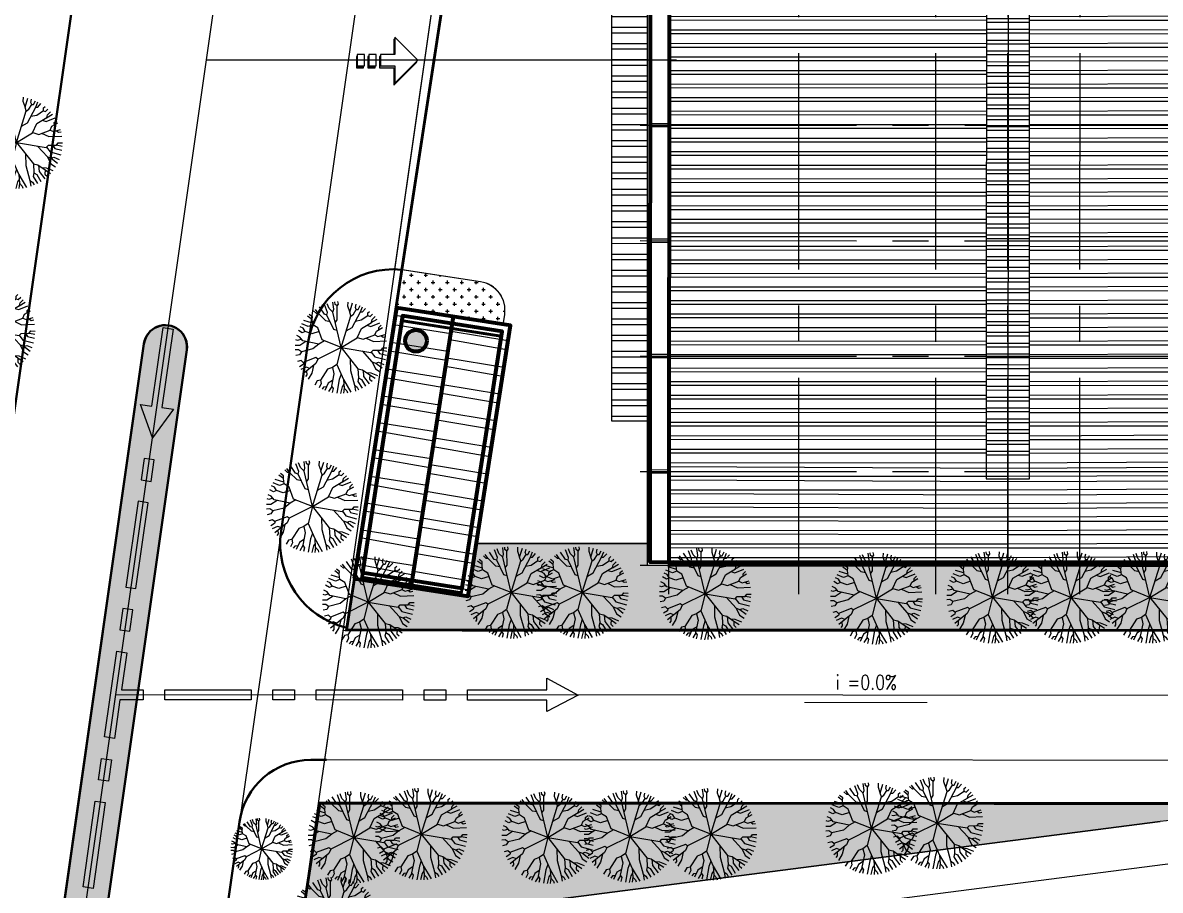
# Model space of a CAD drawing. Header units: millimetres. Extents: x -840588 to 786814, y -467537 to 194195.
# Drawn here: x -149405 to -70507, y -187736 to -127607 of the extents above; entities that cross this region are included whole.
import ezdxf

# ---------------------------------------------------------------- set-up
doc = ezdxf.new("R2010")
doc.units = ezdxf.units.MM
doc.header["$LTSCALE"] = 100
doc.header["$MEASUREMENT"] = 0
doc.linetypes.add('CENTER2', pattern=[1.125, 0.75, -0.125, 0.125, -0.125])
for name, color, linetype in [('1gt tim duong', 10, 'Continuous'), ('A-Grid', 179, 'CENTER2'), ('A-tree', 3, 'Continuous'), ('A-Wall', 7, 'Continuous'), ('A-Wall-Patt', 143, 'Continuous'), ('caycay', 96, 'Continuous'), ('ctrinh-mai 1', 16, 'Continuous'), ('ctrinh-mai 2', 24, 'Continuous'), ('GHICHU', 156, 'Continuous'), ('gthong-phan lanxe', 9, 'Continuous'), ('gthong-viahe', 5, 'Continuous')]:
    doc.layers.add(name, color=color, linetype=linetype)
for name, color, linetype, lineweight in [('A-Area', 134, 'Continuous', 35), ('ctrinh-chinh', 24, 'Continuous', 100), ('ctrinh-phu', 234, 'Continuous', 100), ('gthong-duong', 7, 'Continuous', 40), ('PV_X_Lo', 1, 'Continuous', 9)]:
    doc.layers.add(name, color=color, linetype=linetype, lineweight=lineweight)
doc.styles.add('DIM_FONT', font='SIMPLEX.shx', dxfattribs={"width": 0.8})
doc.styles.get("Standard").update_dxf_attribs({"font": 'arial.ttf'})
doc.dimstyles.new('LANG', dxfattribs={"dimtxt": 500, "dimasz": 400, "dimexe": 400, "dimexo": 0.0625, "dimgap": 0.09, "dimtad": 1, "dimdec": 0, "dimlfac": 0.6, "dimzin": 0, "dimdsep": 46, "dimtxsty": 'Standard', "dimcen": 350, "dimclrd": 8, "dimclre": 8, "dimadec": 0, "dimazin": 0, "dimtfac": 1, "dimtdec": 0, "dimtofl": 0, "dimtmove": 0, "dimatfit": 3, "dimfxl": 1, "dimtolj": 1, "dimtzin": 0, "dimlwd": 13, "dimlwe": 13, "dimarcsym": 0})
pattern_1 = [(180, (615659.3988866595, -1204737.658246517), (-2.220446049250313e-16, 0.75), []), (180, (615659.14888666, -1204737.908246516), (-2.220446049250313e-16, 0.75), [])]
pattern_2 = [(180, (615658.9989828417, -1205270.401900685), (-2.775557561562891e-16, 0.9375), []), (180, (615658.6864828424, -1205270.714400685), (-2.775557561562891e-16, 0.9375), [])]

# ---------------------------------------------------------------- blocks, each defined once
blk = doc.blocks.new('luoicot ttdvtchhoa')
at = {"layer": 'A-Grid', "ltscale": 0.2}
for p, q in [((-23.5, -52), (-23.5, 52)), ((-14.5, -52), (-14.5, 52)), ((-5, -52), (-5, 52)), ((0, -52), (0, 52)), ((5, -52), (5, 52)), ((-25.49999939883128, -19.5), (25.50019252533093, -19.5)), ((-25.49999939883128, -27.5), (25.50019252533093, -27.5)), ((-25.49999939883128, -35.5), (25.50019252533093, -35.5)), ((-25.49999939883128, -43.5), (25.50019252533093, -43.5)), ((-25.49999939883128, -50), (25.50019252533093, -50))]:
    blk.add_line(p, q, dxfattribs=at)
blk = doc.blocks.new('ttdvtchhoa')
at = {"layer": 'ctrinh-mai 1'}
h = blk.add_hatch(dxfattribs=at)
h.set_pattern_fill('ANSI32', color=256, scale=2.5, angle=315, style=0)
h.set_pattern_definition(pattern_2)
h.paths.add_polyline_path([(-1.500095686409622, -42.50000320118852), (-8.893338963389397e-05, -42.50000320118852), (-9.550666436553001e-05, -49.80000000004657), (-23.50019091088325, -49.80000000004657), (-23.50001155072823, 49.80000000004657), (-5.826354026794434e-06, 49.80000000004657), (-1.239916309714317e-05, 42.50000320095569), (-1.500095686409622, 42.50000320095569)])
h = blk.add_hatch(dxfattribs=at)
h.set_pattern_fill('ANSI32', color=256, scale=2, angle=315, style=0)
h.set_pattern_definition(pattern_1)
h.paths.add_polyline_path([(-9.618233889341354e-05, -42.50000320118852), (-1.500095686409622, -42.50000320118852), (-1.500095686409622, 42.50000320095569), (-9.618187323212624e-05, 42.50000320095569)])
h = blk.add_hatch(dxfattribs=at)
h.set_pattern_fill('ANSI32', color=256, scale=3, angle=315, style=0)
h.set_pattern_definition([(0, (-615385.7665688153, -1205244.86528808), (3.33066907387547e-16, 1.125), []), (0, (-615385.3915688159, -1205245.240288079), (3.33066907387547e-16, 1.125), [])])
h.paths.add_polyline_path([(-25.00000027567148, -40.00001059216447), (-25.00000027567148, 40), (-27.50000631064177, 40), (-27.50000631064177, -40)])
at = {"layer": 'ctrinh-mai 2'}
h = blk.add_hatch(dxfattribs=at)
h.set_pattern_fill('ANSI32', color=256, scale=2.5, angle=315, style=0)
h.set_pattern_definition(pattern_2)
h.paths.add_polyline_path([(1.499904313590378, 42.50000320095569), (-1.239916309714317e-05, 42.50000320095569), (-5.826354026794434e-06, 49.80000000004657), (23.49999989802018, 49.80000000004657), (23.49999989802018, -49.80000000004657), (-9.550666436553001e-05, -49.80000000004657), (-8.893338963389397e-05, -42.50000320118852), (1.499904313590378, -42.50000320118852)])
h = blk.add_hatch(dxfattribs=at)
h.set_pattern_fill('ANSI32', color=256, scale=2, angle=315, style=0)
h.set_pattern_definition(pattern_1)
h.paths.add_polyline_path([(-9.618187323212624e-05, 42.50000320095569), (1.499904313590378, 42.50000320095569), (1.499904313590378, -42.50000320118852), (-9.618233889341354e-05, -42.50000320118852)])
at = {"layer": 'A-Wall'}
blk.add_line((0, 50), (0, -50), dxfattribs=at)
for points in [[(-25.00000027567148, 50), (25.00019164849073, 50), (25.00019164849073, -50), (-25.00000027567148, -50)], [(-1.5, -44), (1.5, -44), (1.5, 44), (-1.5, 44)]]:
    blk.add_lwpolyline(points, close=True, dxfattribs=at)
at = {"layer": 'A-Wall-Patt'}
blk.add_lwpolyline([(-25.00000027567148, 40), (-27.50000631064177, 40), (-27.50000631064177, -40), (-25.00000027567148, -40.00001059216447)], dxfattribs=at)
for points in [[(-24.80000027548522, -19.60000000009313), (-23.50000027567148, -19.60000000009313), (-23.50000027567148, -19.4000000001397), (-24.80000027548522, -19.4000000001397)], [(-24.80000027548522, -27.60000000009313), (-23.50000027567148, -27.60000000009313), (-23.50000027567148, -27.4000000001397), (-24.80000027548522, -27.4000000001397)], [(-24.80000027548522, -35.60000000009313), (-23.50000027567148, -35.60000000009313), (-23.50000027567148, -35.4000000001397), (-24.80000027548522, -35.4000000001397)], [(-24.80000027548522, -43.60000000009313), (-23.50000027567148, -43.60000000009313), (-23.50000027567148, -43.4000000001397), (-24.80000027548522, -43.4000000001397)]]:
    blk.add_lwpolyline(points, close=True, dxfattribs=at)
at = {"layer": 'ctrinh-chinh'}
blk.add_line((-23.49999989802018, 49.80000000004657), (-23.49999989802018, -49.80000000004657), dxfattribs=at)
blk.add_lwpolyline([(-24.80000027548522, 49.80000000004657), (24.80019164877012, 49.80000000004657), (24.80019164877012, -49.80000000004657), (-24.80000027548522, -49.80000000004657)], close=True, dxfattribs=at)
blk = doc.blocks.new('sym-arr')
for points in [[(0.8000001191394404, 0.2013481454923749), (0.7999995815334842, 0.8012414665427059), (0.04903050803113729, 0.04995600017718971), (0.03128327080048621, 0.06770321633666754), (0.03128327045124024, 0.06860805070027709), (0.831282852566801, 0.8689446826465428), (0.8312833901727572, 0.2690513618290424), (1.331283390172757, 0.269051660085097), (1.331283390289173, -0.132296008290723), (1.300000119255856, -0.1322960266843438), (1.300000119372271, 0.2013484439812601)], [(1.481283390312456, 0.2013485517818481), (1.481283390312456, 0.2690517494920641), (1.731283390312456, 0.2690518985036761), (1.73128339019604, -0.1322957696393132), (1.700000119395554, -0.1322957882657647), (1.700000119279139, 0.2013486823998392)], [(2.131283390219323, 0.2690521373879164), (2.131283390219323, -0.1322955307550728), (2.100000119302422, -0.1322955493815243), (2.100000119186006, 0.2013489210512489), (1.881283390219323, 0.2013487906660885), (1.881283390219323, 0.2690519881434739)], [(0.8000001192558557, -0.1999995226506144), (0.8312513218261302, -0.1999995040241629), (0.8309993277071044, -0.7320118863135576), (0.7997629207093269, -0.7007755166850984)]]:
    blk.add_hatch(color=256).paths.add_polyline_path(points)
for p, q in [((0.7999995815334842, 0.8012414665427059), (-5.820766091346741e-10, 0.000904834596440196)), ((0.831282852566801, 0.8689446826465428), (0.03128327045124024, 0.06860805070027709)), ((0.8000001191394404, 0.2013481454923749), (0.7999995815334842, 0.8012414665427059)), ((0.8312833901727572, 0.2690513618290424), (0.831282852566801, 0.8689446826465428)), ((-5.820766091346741e-10, 0.000904834596440196), (0, 0)), ((0, 0), (0.7997160567902029, -0.7997151026502252)), ((0.03128327045124024, 0.06860805070027709), (0.03128327080048621, 0.06770321633666754)), ((0.03128327080048621, 0.06770321633666754), (0.04903050803113729, 0.04995600017718971)), ((1.300000119372271, 0.2013484439812601), (0.8000001191394404, 0.2013481454923749)), ((1.331283390172757, 0.269051660085097), (0.8312833901727572, 0.2690513618290424)), ((1.300000119255856, -0.1999992243945599), (1.300000119372271, 0.2013484439812601)), ((1.331283390289173, -0.132296008290723), (1.331283390172757, 0.269051660085097)), ((1.700000119279139, 0.2013486823998392), (1.450000119279139, 0.2013485331553966)), ((1.450000119279139, 0.2013485331553966), (1.450000119395554, -0.1999991347547621)), ((1.731283390312456, 0.2690518985036761), (1.481283390312456, 0.2690517494920641)), ((1.481283390312456, 0.2690517494920641), (1.481283390312456, 0.2013485517818481)), ((1.700000119279139, -0.1999989857431501), (1.700000119279139, 0.2013486823998392)), ((1.73128339019604, -0.1322957696393132), (1.731283390312456, 0.2690518985036761)), ((2.100000119186006, 0.2013489210512489), (1.850000119302422, 0.201348772039637)), ((1.850000119302422, 0.201348772039637), (1.850000119302422, -0.1999988961033523)), ((2.131283390219323, 0.2690521373879164), (1.881283390219323, 0.2690519881434739)), ((1.881283390219323, 0.2690519881434739), (1.881283390219323, 0.2013487906660885)), ((2.100000119186006, -0.1999987468589097), (2.100000119186006, 0.2013489210512489)), ((2.131283390219323, -0.1322955307550728), (2.131283390219323, 0.2690521373879164)), ((0.7997160567902029, -0.7997151026502252), (0.8000001192558557, -0.1999995226506144)), ((0.8000001192558557, -0.1999995226506144), (1.300000119255856, -0.1999992243945599)), ((0.8309993277071044, -0.7320118863135576), (0.8312513218261302, -0.1999995040241629)), ((1.300000119255856, -0.1322960266843438), (1.331283390289173, -0.132296008290723)), ((1.450000119395554, -0.1999991347547621), (1.700000119279139, -0.1999989857431501)), ((1.700000119395554, -0.1322957882657647), (1.73128339019604, -0.1322957696393132)), ((1.850000119302422, -0.1999988961033523), (2.100000119186006, -0.1999987468589097)), ((2.100000119302422, -0.1322955493815243), (2.131283390219323, -0.1322955307550728)), ((0.7997629207093269, -0.7007755166850984), (0.8309993277071044, -0.7320118863135576))]:
    blk.add_line(p, q)
blk = doc.blocks.new('tang cao')
blk.add_hatch(color=256).paths.add_polyline_path([(0.750000006519258, 0, 1), (-0.750000006519258, 0, 1)])
blk.add_circle((0, 0), 0.750000006519258)
blk = doc.blocks.new('nhaxe tttc')
at = {"layer": 'ctrinh-mai 1'}
h = blk.add_hatch(dxfattribs=at)
h.set_pattern_fill('ANSI32', color=256, scale=5, angle=306, style=0)
h.set_pattern_definition([(179.850068889129, (422870.1186019105, 1285603.943281974), (-0.004906478530156244, -1.874993580380591), []), (179.850068889129, (422869.4952395444, 1285604.569915326), (-0.004906478530156244, -1.874993580380591), [])])
h.paths.add_polyline_path([(7.500049861788284, 21.50013995519839), (4.000049887690693, 21.50014003482647), (4.000049279187806, 3.499999906402081), (7.500048966321629, 3.49999982630834)], flags=17)
h.paths.add_polyline_path([(8.000049885304179, 22.0001399430912), (4.000049904570915, 22.0001400350593), (4.000049887690693, 21.50014003482647), (7.500049861788284, 21.50013995519839), (7.500048966321629, 3.49999982630834), (4.000049279187806, 3.499999906402081), (4.000049262191169, 2.999999906169251), (8.000048942980357, 2.999999814666808)])
at = {"layer": 'ctrinh-mai 2'}
h = blk.add_hatch(dxfattribs=at)
h.set_pattern_fill('ANSI32', color=256, scale=5, angle=306, style=0)
h.set_pattern_definition([(0.1499284798138148, (-422862.0595173172, 1285603.962700245), (0.004906392429305961, -1.874993580605898), []), (0.1499284798138148, (-422861.4361549221, 1285604.589333568), (0.004906392429305961, -1.874993580605898), [])])
h.paths.add_polyline_path([(3.999999722000211, 2.999999907333404), (0.500000000174623, 2.999999988125637), (0.500000000174623, 21.50014011701569), (3.999999974097591, 21.50014003645629)])
h.paths.add_polyline_path([(0.5000000002910383, 2.999999988125637), (5.820766091346741e-11, 3), (-5.820766091346741e-11, 22.00014012889005), (3.999999980500434, 22.00014003622346), (3.999999974039383, 21.50014003668912), (0.5000000002910383, 21.50014011701569)])
at = {"layer": 'ctrinh-chinh'}
blk.add_line((3.999999980675057, 22.00014003599063), (3.999999750172719, 2.999999907566234), dxfattribs=at)
blk.add_lwpolyline([(5.820766091346741e-11, 22.00014012865722), (7.999999938474502, 22.00013994448818), (8.000000007508788, 2.99999981559813), (6.955815479159355e-08, 2.999999999534339)], close=True, dxfattribs=at)
at = {"layer": 'ctrinh-phu'}
blk.add_lwpolyline([(0.500000000349246, 21.50014011724852), (7.499999938241672, 21.50013995543122), (7.500000007392373, 3.499999826774001), (0.5000000694999471, 3.499999988125637)], close=True, dxfattribs=at)
blk = doc.blocks.new('A$C537F0C63')
at = {"layer": 'caycay'}
for p, q in [((6.159981289129064, 11.93632074141715), (6.202302373265411, 12.27858844433285)), ((6.605483960749552, 11.93623077391385), (6.617402898351429, 12.259334795428)), ((6.826178093167982, 11.29693891192437), (6.890286666319298, 12.23129105439875)), ((2.272467924871307, 10.54832825371341), (2.042717878081021, 10.72445268446245)), ((3.003826198455499, 10.71583942823054), (2.568862697771692, 11.14364282684619)), ((3.269952949845901, 10.73353164103173), (2.956771443390608, 11.39790803732103)), ((3.269952949845901, 10.73353164103173), (3.003826198455499, 10.71583942823054)), ((4.50370063718583, 8.70506324478265), (3.269952949845901, 10.73353164103173)), ((3.573577700022724, 11.08070473705084), (3.272457403527369, 11.57568824168993)), ((3.810128005825391, 11.09643069598314), (3.573577700022724, 11.08070473705084)), ((3.910690972326847, 11.37062830588184), (3.788839569944685, 11.81686011959391)), ((3.810128005825391, 11.09643069598314), (3.910690972326847, 11.37062830588184)), ((4.235841180721764, 10.50048805131519), (3.810128005825391, 11.09643069598314)), ((4.712688563198753, 10.80137484274019), (4.265887160996499, 11.99052643422328)), ((4.577421300939022, 10.28284407086176), (4.712688563198753, 10.80137484274019)), ((4.700099824054632, 10.83487223221164), (4.906208114261972, 11.58543264324908)), ((4.906208114261972, 11.58543264324908), (4.852080984670465, 12.1454581428552)), ((6.125898059370229, 6.139521315279126), (6.970036149243242, 10.92007571294744)), ((6.353129947037814, 11.71136866716915), (6.159981289129064, 11.93632074141715)), ((6.353129947037814, 11.71136866716915), (6.605483960749552, 11.93623077391385)), ((6.447514687970397, 9.84495994712779), (6.353129947037814, 11.71136866716915)), ((6.970036149243242, 10.92007571294744), (6.826178093167982, 11.29693891192437)), ((6.970036149243242, 10.92007571294744), (7.441234408583114, 11.42699881628141)), ((7.441234408583114, 11.42699881628141), (7.651727496751846, 12.08642798159781)), ((7.68363426896758, 10.90806475621866), (8.019816777752567, 11.97964079065423)), ((7.76638461697803, 10.55685856171476), (7.68363426896758, 10.90806475621866)), ((7.76638461697803, 10.55685856171476), (8.113333231842262, 10.69883864084841)), ((7.965382829468581, 9.797246468468074), (8.933407776050444, 10.87226001470481)), ((8.113333231842262, 10.69883864084841), (8.712313031195663, 11.70768604843033)), ((8.933407776050444, 10.87226001470481), (9.272947348141315, 11.41112699440055)), ((8.933407776050444, 10.87226001470481), (9.171925964052207, 10.85838502353727)), ((9.171925964052207, 10.85838502353727), (9.537986088387697, 11.24360011898898)), ((9.733678942880942, 10.44985240105962), (10.13871553562058, 10.78615722681207)), ((1.920139873705921, 9.225739964920649), (1.087115961723612, 9.647311538588838)), ((1.76967368680198, 9.623145921275864), (1.343038968556357, 9.988975225947797)), ((2.008257406407211, 10.05514116568156), (1.666088850062806, 10.35901247844595)), ((1.883955297300417, 9.24431646832818), (1.76967368680198, 9.623145921275864)), ((3.267708861298161, 8.533747915149434), (1.883955297300417, 9.24431646832818)), ((2.310344671936036, 10.1849830326064), (2.008257406407211, 10.05514116568156)), ((2.296077634156973, 10.19319036591696), (2.272467924871307, 10.54832825371341)), ((3.222511420288356, 9.660279909650853), (2.296077634156973, 10.19319036591696)), ((3.993460937123018, 9.543984048803395), (3.222511420288356, 9.660279909650853)), ((4.592421611992904, 10.24268936957378), (4.235841180721764, 10.50048805131519)), ((6.125898059370229, 6.139521315279126), (4.577421300939022, 10.28284407086176)), ((6.717420145090728, 9.489459469132271), (6.447514687970397, 9.84495994712779)), ((6.948042777010414, 8.570320168466424), (7.76638461697803, 10.55685856171476)), ((7.392351211692585, 9.648875252361904), (7.965382829468581, 9.797246468468074)), ((9.092822924165375, 8.921003827472305), (9.745379681935447, 9.38050785887026)), ((9.786865097747068, 10.09668076723392), (9.733678942880942, 10.44985240105962)), ((9.745379681935447, 9.38050785887026), (9.786865097747068, 10.09668076723392)), ((9.745379681935447, 9.38050785887026), (10.35249974897306, 9.183089075660973)), ((9.759203255198372, 9.619244142235402), (10.88575250038048, 10.01737219720235)), ((9.786865097747068, 10.09668076723392), (10.35685576614924, 10.5884511891054)), ((10.35249974897306, 9.183089075660973), (11.20201209581137, 9.59306054910121)), ((11.04832709143011, 8.991530669089116), (11.44374410946693, 9.207825855861302)), ((1.280611972542829, 8.044912836274307), (0.444487546075834, 8.466659778718167)), ((0.9218848354175861, 8.526406249260617), (0.5914981488203921, 8.797440291094972)), ((2.008086131005257, 8.717519836023712), (0.7635036424217105, 9.129316388596635)), ((0.9357337090696092, 8.218872061683214), (0.9218848354175861, 8.526406249260617)), ((1.521030883770436, 7.555591163691133), (1.280611972542829, 8.044912836274307)), ((2.5351559760893, 8.909919010715385), (2.008086131005257, 8.717519836023712)), ((3.914115354094974, 7.298525660517043), (3.267708861298161, 8.533747915149434)), ((5.316408449507435, 8.305498213470855), (4.50370063718583, 8.70506324478265)), ((6.527199968382774, 8.412167402177147), (6.948042777010414, 8.570320168466424)), ((8.578119715861249, 7.281614840641851), (9.092822924165375, 8.921003827472305)), ((8.94424461397648, 8.447760988721711), (9.944313991869421, 8.175001025898382)), ((9.944313991869421, 8.175001025898382), (10.80974500087541, 8.559510920527828)), ((10.79366673980257, 8.552387381641893), (11.20595707066968, 8.407509828190086)), ((10.80974500087541, 8.559510920527828), (11.04832709143011, 8.991530669089116)), ((11.18806748264615, 7.336222721740342), (11.54099752982074, 7.835271000905777)), ((11.20595707066968, 8.407509828190086), (11.70062178621083, 8.711759320220153)), ((11.54099752982074, 7.835271000905777), (11.95948603860597, 8.053456869412912)), ((1.757476259455871, 6.679553776459215), (0.00855774800220388, 6.661205396139849)), ((0.4466466944213607, 7.186909447627841), (0.08666564667146304, 7.2448509023925)), ((1.12084364940165, 7.320901045324717), (0.1511815814883448, 7.552586191002774)), ((0.7097976248769555, 7.419110072511103), (0.4466466944213607, 7.186909447627841)), ((1.541375211712875, 7.549264594850683), (1.12084364940165, 7.320901045324717)), ((3.097987199351337, 7.065927705370996), (1.521030883770436, 7.555591163691133)), ((2.703754449681583, 7.188340914177388), (1.757476259455871, 6.679553776459215)), ((6.125898059370229, 6.139521315279126), (2.179125049486174, 5.25103580450741)), ((3.884867362274235, 7.354371150599036), (3.097987199351337, 7.065927705370996)), ((6.125898059370229, 6.139521315279126), (3.914115354094974, 7.298525660517043)), ((6.125898059370229, 6.139521315279126), (4.039744528603478, 3.175083687405277)), ((6.125898059370229, 6.139521315279126), (8.578119715861249, 7.281614840641851)), ((6.125898059370229, 6.139521315279126), (9.309124815248651, 4.773858037136961)), ((6.125898059370229, 6.139521315279126), (6.842971201978798, 3.89649221743457)), ((8.279060999553622, 7.142313947006187), (9.0886019582249, 6.750771228889789)), ((9.075402950122225, 6.757166716884967), (9.900688603102026, 6.150819989943557)), ((9.0886019582249, 6.750771228889789), (11.18806748264615, 7.336222721740342)), ((9.900688603102026, 6.150819989943557), (11.46386237296974, 5.868288854795537)), ((10.77352595946286, 7.220637597380119), (11.64532254343067, 6.712682137225784)), ((11.33254625860354, 7.540524095533328), (11.89576276779189, 7.413002362918633)), ((11.46386237296974, 5.868288854795537), (11.83055046181835, 6.160203181647375)), ((11.64532254343067, 6.712682137225784), (12.23443119234435, 6.755833524115587)), ((11.83055046181835, 6.160203181647375), (12.26543294043586, 6.154373944329564)), ((11.89576276779189, 7.413002362918633), (12.11310363743178, 7.4986918541872)), ((0.5706603464168438, 5.768348654561123), (-1.699427230050787e-06, 5.730386201154033)), ((0.7806298194373085, 5.506956316930882), (0.04189879572368227, 5.315400935116486)), ((1.063396316407307, 5.057959221958299), (0.1397583337929973, 4.775609911099309)), ((1.715808944849414, 4.625734219735023), (0.307439249689196, 4.179975674378511)), ((0.7973220304920687, 5.486148682266503), (0.5706603464168438, 5.768348654561123)), ((1.863759347223095, 5.527326392111718), (0.7973220304920687, 5.486148682266503)), ((1.301357276712224, 5.505615774418402), (1.063396316407307, 5.057959221958299)), ((2.147618291040999, 5.278660692089034), (1.715808944849414, 4.625734219735023)), ((2.179125049486174, 5.25103580450741), (1.863759347223095, 5.527326392111718)), ((3.339595652047137, 5.512285084278119), (2.113923366072413, 3.99826194187699)), ((9.309124815248651, 4.773858037136961), (9.56344752651421, 4.969106941811333)), ((9.309124815248651, 4.773858037136961), (9.616567334425781, 4.170077324375598)), ((9.56344752651421, 4.969106941811333), (11.29217119894747, 4.430094099112466)), ((11.29217119894747, 4.430094099112466), (11.5425597731919, 4.68452039962358)), ((11.46386237296974, 5.868288854795537), (11.72795570972085, 5.469711782065133)), ((11.5425597731919, 4.68452039962358), (12.06343262891096, 4.577516196506622)), ((11.72795570972085, 5.469711782065133), (12.21933158095999, 5.388423248077743)), ((1.230773230763589, 3.880098522535263), (0.5654086178583384, 3.53661498738802)), ((1.603983964610961, 3.791791144500166), (0.7979776640349883, 3.08873558965206)), ((1.623038097397512, 3.787286263777787), (1.230773230763589, 3.880098522535263)), ((2.113923366072413, 3.99826194187699), (1.623038097397512, 3.787286263777787)), ((2.086705644269387, 3.98654600703594), (1.703781163858366, 3.019787908731814)), ((4.039744528603478, 3.175083687405277), (3.428623164742021, 2.985834134982724)), ((4.039744528603478, 3.175083687405277), (4.031693542077846, 1.955804082903342)), ((4.993965494963049, 4.531040710644447), (5.060837633816845, 3.005173691082746)), ((6.842971201978798, 3.89649221743457), (6.058139944627328, 1.852742682112876)), ((6.842971201978798, 3.89649221743457), (7.432333557888342, 3.519514546744176)), ((7.432333557888342, 3.519514546744176), (7.280434323314694, 2.677135711990559)), ((7.432333557888342, 3.519514546744176), (8.098582012036786, 3.326026642433135)), ((8.098582012036786, 3.326026642433135), (9.111636380646814, 1.936837856093916)), ((9.616567334425781, 4.170077324375598), (11.35931998142405, 2.929313197353622)), ((9.93769863442867, 3.941450450896809), (10.23341044859262, 2.932877378403646)), ((10.47633774106362, 3.557950291473389), (10.95106070157999, 3.753440934466198)), ((10.9181057199894, 3.243447097807802), (10.92924841445711, 2.741344290425332)), ((10.95106070157999, 3.753440934466198), (11.66045975862653, 3.481945362666011)), ((11.22320598487931, 4.451586098773987), (11.30987888816526, 4.16373455730718)), ((11.30987888816526, 4.16373455730718), (11.83210555871847, 3.873839490315731)), ((1.703781163858366, 3.019787908731814), (1.11193678613563, 2.596291564444982)), ((2.360128743846872, 2.528373258541251), (1.492859571077133, 2.110982061632967)), ((2.496129963798012, 2.269877917915437), (1.822411499113514, 1.760689831018681)), ((2.56307497484886, 1.709560079856601), (2.246554855188151, 1.380875038601516)), ((2.952599385069334, 2.620357636184053), (2.360128743846872, 2.528373258541251)), ((3.428623164742021, 2.985834134982724), (2.496129963798012, 2.269877917915437)), ((2.496129963798012, 2.269877917915437), (2.56307497484886, 1.709560079856601)), ((3.339813401926222, 2.088173656051367), (2.637745125197398, 1.087092649082479)), ((3.661068871806492, 1.723103908010671), (3.151986367873178, 0.7683009200591187)), ((3.369906157186051, 2.940729452180676), (3.339813401926222, 2.088173656051367)), ((4.031693542077846, 1.955804082903342), (3.661068871806492, 1.723103908010671)), ((4.029956023412524, 1.954728688528121), (4.151889424236288, 1.488197098566161)), ((5.060837633816845, 3.005173691082746), (4.630837960547069, 0.98501350143124)), ((6.058139944627328, 1.852742682112876), (5.148106664306397, 0.07830981133520254)), ((6.058139944627328, 1.852742682112876), (6.046166258151061, 0.6926535401726142)), ((6.328418276112643, 2.556572256453364), (6.621925523577374, 1.860491597191867)), ((6.621925523577374, 1.860491597191867), (7.04603830007909, 0.06930147462480818)), ((7.280434323314694, 2.677135711990559), (7.715867288097797, 1.041460912816547)), ((7.510773716396216, 1.811866424770415), (8.13382774245838, 1.455661724790843)), ((9.111636380646814, 1.936837856093916), (9.05441034496107, 1.457435791671742)), ((9.108831235360412, 1.913318816441461), (9.563043515889149, 1.847932786524325)), ((9.563043515889149, 1.847932786524325), (9.928087916650838, 1.318988235496363)), ((10.23341044859262, 2.932877378403646), (10.78588893792767, 2.142211417256476)), ((10.92924841445711, 2.741344290425332), (11.10547083382698, 2.548124503166036)), ((4.151889424236288, 1.488197098566161), (3.632459803578968, 0.5291005140024936)), ((4.291746997165319, 0.7246533119759988), (4.111621739852126, 0.339800697278406)), ((4.630837960547069, 0.98501350143124), (4.291746997165319, 0.7246533119759988)), ((4.630837960547069, 0.98501350143124), (4.553144487388636, 0.2048409433373308)), ((5.687346443359274, 0.2823844214362907), (5.63783512871305, 0.01939518188373768)), ((6.046166258151061, 0.6926535401726142), (5.687346443359274, 0.2823844214362907)), ((6.032371784920542, 0.6769075088304817), (6.148760987558489, 2.060398401226848e-06)), ((6.051426148278551, 1.202184490222862), (6.300487340380641, 0.8879269488934369)), ((6.300487340380641, 0.8879269488934369), (6.566832978940511, 0.01583402863980155)), ((7.715867288097797, 1.041460912816547), (7.500958808541327, 0.7001980161367101)), ((7.500958808541327, 0.7001980161367101), (7.660945140349213, 0.1949458228082221)), ((7.68101589476646, 0.9861165687689208), (8.13231261911642, 0.3370629204364377)), ((8.13382774245838, 1.455661724790843), (8.63363335412214, 0.5354539643340104)), ((8.374018521320977, 1.013457626351737), (8.758654683351779, 0.9918956518486084)), ((8.758654683351779, 0.9918956518486084), (8.994797214174469, 0.7114704464074748)), ((9.05441034496107, 1.457435791671742), (9.356284565004898, 0.9185323608435283))]:
    blk.add_line(p, q, dxfattribs=at)

msp = doc.modelspace()

# ---------------------------------------------------------------- hatches: boundary and pattern name
at = {"layer": 'A-Area'}
h = msp.add_hatch(dxfattribs=at)
h.set_pattern_fill('HEX', color=256, scale=4999.999999999999, angle=-360.0227408171721, style=0)
h.set_pattern_definition([(359.9772591828279, (-616218387.0630271, -1205141167.613114), (0.4296591526683818, 1082.531669733681), [624.9999999999999, -1250]), (119.9772591828279, (-616218387.0630271, -1205141167.613114), (-937.7147559668888, -540.8937391256615), [625, -1250]), (59.97725918282789, (-616217762.0630764, -1205141167.861178), (-937.2850968142199, 541.6379306080203), [625.0000000000001, -1250])])
edge = h.paths.add_edge_path(flags=0)
edge.add_ellipse((-139511.3165647215, -150065.6873248809), major_axis=(1061.081066511966, 1060.239109962291), ratio=0.9999999999556006, start_angle=306.8805405003107, end_angle=486.8805405003108)
edge.add_line((-140996.1959806148, -149853.2417545969), (-160917.1144845491, -289089.6673306427))
edge.add_ellipse((-40641.88157776206, -306297.7585481773), major_axis=(85947.56655387236, 85879.36807321657), ratio=0.9999999999621046, start_angle=126.8805405036923, end_angle=131.0114622095447)
edge.add_line((-161844.2431835316, -297798.4882664204), (-161864.2751487849, -298084.1506146897))
edge.add_ellipse((-160367.9496996482, -298189.0798767682), major_axis=(1061.081066645217, 1060.239110095436), ratio=0.9999999996521208, start_angle=131.0114622184285, end_angle=311.0114622184284)
edge.add_line((-158871.6242506282, -298294.0091390793), (-158851.5922852588, -298008.3467915085))
edge.add_ellipse((-40641.88167345127, -306297.758537662), major_axis=(-83758.88976116225, 83825.40432864548), ratio=0.9999999999099294, start_angle=36.880540505327474, end_angle=41.011462215012216, ccw=False)
edge.add_line((-157947.3556527622, -289514.5584702792), (-138026.4371488283, -150278.1328951647))
at = {"layer": 'A-tree'}
h = msp.add_hatch(dxfattribs=at)
h.set_pattern_fill('CROSS', color=256, scale=2000.000000000001, angle=-360.0227408171721, style=0)
h.set_pattern_definition([(359.9772591828279, (-616218387.0630273, -1205141167.613114), (500.1984116790878, 499.8015095552618), [250.0000000000002, -750.0000000000005]), (89.97725918282791, (-616218262.1126498, -1205141292.662717), (-499.8015095552618, 500.1984116790878), [250.0000000000002, -750.0000000000005])])
h.paths.add_polyline_path([(-54083.84521109014, -169727.8157965844), (-54042.41770917486, -65727.62857952809), (-54040.38902378351, -60727.82538122444), (-104040.5577182443, -60707.98023305748), (-110203.7236105844, -60705.53311906243), (-113967.0723658466, -85203.9738543812), (-111710.6842742077, -85204.8694196775), (-111179.6889294748, -85133.31100118186), (-110409.6895552158, -84724.56611990783), (-109958.0775486404, -84169.83148754257), (-109733.8569587006, -83513.56289105878), (-108410.0838187245, -75206.15618907478), (-106046.3126236526, -75207.1168338019), (-106042.3435959806, -65207.10082505701), (-57542.34741588186, -65226.35057806267), (-57581.98627097487, -165226.3609676562), (-106082.0338276743, -165207.1421896081), (-106081.4384884036, -163707.1773666937), (-117942.8169163112, -163702.4695595677), (-118514.1744436725, -167362.4438916439), (-122466.3070831665, -166745.4777179688), (-126398.035106317, -166131.6969020647), (-126946.8315565741, -169698.896319812)], flags=0)
h = msp.add_hatch(dxfattribs=at)
h.set_pattern_fill('CROSS', color=256, scale=2000.000000000001, angle=-360.0227408171721, style=0)
h.set_pattern_definition([(359.9772591828279, (-616218387.0630271, -1205141167.613114), (500.1984116790877, 499.8015095552618), [250.0000000000001, -750.0000000000002]), (89.97725918282791, (-616218262.1126498, -1205141292.662717), (-499.8015095552618, 500.1984116790877), [250.0000000000001, -750.0000000000002])])
edge = h.paths.add_edge_path(flags=0)
edge.add_line((-123489.0394871647, -147355.5538467801), (-116078.7907821189, -148512.3654241112))
edge.add_line((-116078.7907821189, -148512.3654241112), (-115977.0151683843, -147844.2602705121))
edge.add_ellipse((-117953.8269358764, -147540.5906535925), major_axis=(-1413.652146665224, 1414.774755398164), ratio=0.9999999999865599, start_angle=216.2894694283913, end_angle=306.2894694375464)
edge.add_line((-117650.1573193059, -145563.7788861004), (-123085.174110969, -144728.8741711959))
edge.add_line((-123085.174110969, -144728.8741711958), (-123489.0394871647, -147355.5538467801))
h = msp.add_hatch(dxfattribs=at)
h.set_pattern_fill('CROSS', color=256, scale=2000.000000000001, angle=-360.0227408171721, style=0)
h.set_pattern_definition([(359.9772591828279, (-616218387.0630271, -1205141167.613114), (500.1984116790877, 499.8015095552618), [250.0000000000001, -750.0000000000002]), (89.97725918282791, (-616218262.1126498, -1205141292.662717), (-499.8015095552617, 500.1984116790877), [250.0000000000001, -750.0000000000002])])
edge = h.paths.add_edge_path(flags=0)
edge.add_line((-35590.3493277141, -185735.1571663704), (-39588.76183826889, -181733.5698727654))
edge.add_line((-39588.76183826889, -181733.5698727653), (-128884.306737263, -181698.1282773909))
edge.add_line((-128884.306737263, -181698.1282773909), (-136355.2322463501, -233915.8490696658))
edge.add_line((-136355.2322463501, -233915.8490696659), (-136226.3315053358, -233934.2912345316))
edge.add_ellipse((-135943.0707439484, -231954.4520135738), major_axis=(1414.774755327694, 1413.65214659481), ratio=0.9999999999684042, start_angle=216.8805404728449, end_angle=310.247812486282)
edge.add_line((-133950.0119842869, -232120.9355871891), (-131338.09355044, -200852.3436743456))
edge.add_ellipse((-119349.3903629806, -201372.9163246705), major_axis=(8488.648532184498, 8481.912879787023), ratio=0.9999999999923914, start_angle=52.365093433362006, end_angle=132.5364092401408, ccw=False)
edge.add_line((-120882.9636611686, -189471.3133678523), (-70506.97754898018, -182980.1484837335))
edge.add_ellipse((-68590.01092711867, -197857.1521806289), major_axis=(-10602.39110028188, 10610.81066577915), ratio=0.9999999999997676, start_angle=270.00000000188663, end_angle=322.36509342940974, ccw=False)
edge.add_line((-57979.20026169113, -187254.7610800001), (-41126.1286693569, -204121.2160250856))
edge.add_ellipse((-51736.93933490055, -214723.607124783), major_axis=(-10602.39109987631, 10610.81066537327), ratio=0.999999999999605, start_angle=217.6349065694277, end_angle=269.99999999905674, ccw=False)
edge.add_line((-36861.46202190178, -216652.3825707093), (-43392.61352508119, -267023.2001018832))
edge.add_ellipse((-55292.99537524718, -265480.1797446299), major_axis=(-8481.912879785143, 8488.648532182615), ratio=0.9999999999988243, start_angle=137.463590756808, end_angle=217.6349065668813, ccw=False)
edge.add_line((-54781.93957228187, -277469.2923877622), (-66313.53295137658, -278423.328819898))
edge.add_ellipse((-65983.7301062865, -282409.7093942919), major_axis=(-2827.304293328178, 2829.549510794055), ratio=0.9999999999672041, start_angle=-40.24781249502482, end_angle=66.74114102053053)
edge.add_line((-69699.78523294744, -283889.8898889621), (-68393.98260772924, -287168.1620708951))
edge.add_line((-68393.98260772924, -287168.1620708948), (-35625.41819359297, -274115.7750025226))
edge.add_line((-35625.41819359295, -274115.7750025226), (-35590.3493277141, -185735.1571663703))

# ---------------------------------------------------------------- linework, layer by layer
at = {"layer": '1gt tim duong', "ltscale": 3, "flags": 128}
msp.add_lwpolyline([(-162786.6380100609, -332680.3627500198), (-160360.5321575162, -298083.3033143579, -0.01802611279680025), (-159406.7022206638, -289123.6033456324), (-108858.0274252705, 64188.12845549849)], format="xyb", dxfattribs=at)
at = {"layer": '1gt tim duong', "ltscale": 3}
msp.add_lwpolyline([(-104068.1423979941, -130207.9063052403), (-136668.3607297797, -130194.9672083281)], dxfattribs=at)
for points in [[(-30078.73125470815, -156495.7174783439), (-30081.01011784768, -162237.3419828187, -0.4142135623730951), (-42085.77199814579, -174232.5782121451), (-142963.2081872605, -174192.5397400889)], [(-94803.37155841794, -277770.1121678322), (-54965.28282057492, -274474.2113481293, 0.3665686995092993), (-46367.7089877973, -266637.4450125116), (-39773.33444632714, -215779.0265099051, 0.2325467386831921), (-42900.75665460058, -206589.5043764632), (-60448.8965353103, -189027.429175722, 0.2325467386811871), (-69635.93321264014, -185892.7132718863), (-120499.5703366798, -192446.7141069986, 0.3665686995060538), (-128343.1589931997, -201038.0643736694), (-131639.6931238242, -240502.5358247823, 0.1697810344044238), (-129927.7945193656, -246838.1454464845)]]:
    msp.add_lwpolyline(points, format="xyb", dxfattribs=at)
at = {"layer": 'A-Area'}
for p, q in [((-140996.1959806148, -149853.2417545969), (-160917.1144845491, -289089.6673308755)), ((-157947.3556527622, -289514.5584702792), (-138026.4371488282, -150278.1328949319))]:
    msp.add_line(p, q, dxfattribs=at)
msp.add_arc((-139511.3165647215, -150065.6873248809), 1499.999999996938, 351.8577996887596, 171.8577996887596, dxfattribs=at)
at = {"layer": 'A-tree'}
for p, q in [((-123085.1741108526, -144728.8741711959), (-123489.0394871648, -147355.5538470129)), ((-117650.1573193059, -145563.7788861004), (-123085.1741108526, -144728.8741711959)), ((-123489.0394871648, -147355.5538470129), (-116078.7907822354, -148512.3654243441)), ((-116078.7907822354, -148512.3654243441), (-115977.0151682679, -147844.2602705122)), ((-117942.8169161948, -163702.4695595676), (-118514.1744436725, -167362.4438916439)), ((-106081.4384884036, -163707.1773666937), (-117942.8169161948, -163702.4695595676)), ((-106082.0338276743, -165207.1421896081), (-106081.4384884035, -163707.1773666937)), ((-57581.98627097487, -165226.3609676562), (-106082.0338276743, -165207.1421896081)), ((-126398.0351064334, -166131.6969018318), (-126946.8315565741, -169698.896319812)), ((-122466.3070831664, -166745.477717736), (-126398.0351064334, -166131.6969018318)), ((-118514.1744436725, -167362.4438916439), (-122466.3070831664, -166745.477717736)), ((-126946.8315565741, -169698.896319812), (-54083.84521097373, -169727.8157965845)), ((-128884.306737263, -181698.1282773909), (-136355.2322463501, -233915.8490696659)), ((-39588.76183826889, -181733.5698727653), (-128884.306737263, -181698.1282773909)), ((-120882.9636611686, -189471.3133678523), (-70506.97754898001, -182980.1484835006))]:
    msp.add_line(p, q, dxfattribs=at)
msp.add_arc((-117953.8269358764, -147540.5906538253), 2000.000000127144, 351.2667286108335, 81.26672862302728, dxfattribs=at)
at = {"layer": 'ctrinh-chinh', "const_width": 200.0000000000001}
for points in [[(-104542.5058160778, -65207.69295974711), (-57542.34561468212, -65226.34172399466), (-57581.98628316056, -165226.3919630004), (-104581.985755122, -165207.7375619209)], [(-123122.212308546, -148255.3662268556), (-116205.980177209, -149335.0570330037), (-118982.3500810848, -167119.7924769351), (-125898.5822124219, -166040.101670787)]]:
    msp.add_lwpolyline(points, close=True, dxfattribs=at)
at = {"layer": 'gthong-duong', "ltscale": 2, "flags": 128}
for points in [[(-177936.3141508548, -242923.3796029676), (-170627.0670408207, -243765.9352880285, 0.4062277112811968), (-161791.596080018, -236951.6054929272), (-131925.2467315638, -28202.00751235661, 0.4059452746532674), (-138487.8318302395, -19184.85575060215), (-146255.1272845794, -17848.18629318814)], [(-126922.5328454334, -169540.7175388987, -0.3885452713771663), (-131491.0693028372, -162849.6673705897), (-129630.7486463603, -149847.0340566462, -0.4010475207122564), (-123110.4524430781, -144724.991132124)], [(-128329.2869476448, -178698.3483436145), (-129420.9827072496, -178697.9150472148, 0.3732906907774483), (-134372.5652714285, -182989.7627530606), (-140867.7126674466, -228387.3234641454, 0.4142135622313063), (-136626.2665180541, -234045.0734176803), (-136378.786613019, -234080.4810135824)]]:
    msp.add_lwpolyline(points, format="xyb", dxfattribs=at)
at = {"layer": 'gthong-duong'}
msp.add_lwpolyline([(-138026.4371484788, -150278.1328946992, 0.9999999999999999), (-140996.1959801488, -149853.2417541314), (-160917.1144840832, -289089.66733041, 0.01802649844804113), (-161844.2431830657, -297798.4882661878), (-161864.2751485519, -298084.150614457, 0.9999999999999999), (-158871.6242501626, -298294.0091393124), (-158851.5922849093, -298008.3467910432, -0.01802649844791876), (-157947.3556525295, -289514.5584707451), (-138026.4371481296, -150278.1328946994)], format="xyb", dxfattribs=at)
at = {"layer": 'gthong-phan lanxe', "ltscale": 8}
for points in [[(-141228.6427437034, -154071.0896597537), (-140453.8046645063, -154181.9477655175), (-139674.837568537, -148737.3899075933), (-138981.8938407947, -148836.5311749522), (-139760.8609372293, -154281.0890321777), (-138940.1801899226, -154398.5059674811), (-140413.8613376844, -156373.986752632)], [(-140972.778770035, -157809.2955350793), (-141185.224340901, -159294.1749508559), (-140492.2806135076, -159393.3162172834), (-140279.8350426416, -157908.4368015068)], [(-141397.6699116507, -160779.0543666325), (-142247.4521952309, -166718.572029739), (-141554.5084678376, -166817.7132961664), (-140704.7261842571, -160878.19563306)], [(-142459.8977663298, -168203.4514455155), (-142672.3433373123, -169688.330861292), (-141979.3996099187, -169787.4721277195), (-141766.9540389363, -168302.5927119429)], [(-142659.7367723731, -174542.6602180712), (-143041.6274642487, -177211.8692066025), (-143734.5711916421, -177112.7279401752), (-142884.7889079454, -171173.2102770688), (-142191.8451805519, -171272.3515434962), (-142559.591625572, -173842.6999108064), (-141054.9155232665, -173843.2971199942), (-141055.1933547532, -174543.2970648117)], [(-113055.5062268266, -175337.1385476897), (-113055.1955601914, -174554.4103240459), (-118555.1951270969, -174552.2273628305), (-118554.9172954936, -173852.2274175474), (-113054.9177287047, -173854.4103792284), (-113054.5886819691, -173025.3726736664), (-110890.7716227697, -174205.2693611429)], [(-133555.1939454955, -174546.2738305076), (-139555.1934729017, -174543.8924177646), (-139554.915641415, -173843.892472947), (-133554.9161140089, -173846.27388569)], [(-130555.1941817926, -174547.4645371119), (-132055.194063644, -174546.8691839261), (-132054.9162321573, -173846.8692391086), (-130554.9163503059, -173847.4645922943)], [(-123055.1947725348, -174550.4413028077), (-129055.1942999409, -174548.0598900648), (-129054.9164684542, -173848.0599452473), (-123054.9169410482, -173850.4413579903)], [(-120055.1950088319, -174551.632009412), (-121555.1948906834, -174551.0366562263), (-121554.9170591967, -173851.0367114088), (-120054.9171773453, -173851.6320645945)], [(-144159.4623346549, -180082.4867721935), (-143947.0167636724, -178597.607356417), (-143254.0730362789, -178696.7486228443), (-143466.5186072613, -180181.6280386209)], [(-145221.6901902653, -187506.8838508432), (-144371.9079056371, -181567.3661877371), (-143678.9641782438, -181666.5074543975), (-144528.7464628718, -187606.0251175034)]]:
    msp.add_lwpolyline(points, close=True, dxfattribs=at)
at = {"layer": 'gthong-viahe'}
msp.add_line((-117942.8169163113, -163702.4695598005), (-106081.4384884036, -163707.1773669265), dxfattribs=at)
for points in [[(-144685.3368823994, -292157.0564770612, -0.00175610157136503), (-144583.4409100725, -291426.568603766), (-103898.8852958478, -7063.571047245173)], [(-116078.7450737729, -148512.3725598863), (-115976.9694600381, -147844.2674058217, 0.4142135623691217), (-117650.1116109598, -145563.7860216426), (-123110.4524419143, -144724.9911328231)], [(-68378.53095397456, -287295.8848530612, 0.3912512573412961), (-64736.04759034719, -289115.5722703303, -0.07086177057788959), (-54963.05236527095, -287727.476132649), (-38630.82283800477, -287733.9584295129, 0.4142132370515794), (-30627.64825466612, -279737.1431623769), (-30590.63306056289, -186737.1505288139, 0.4142138876945294), (-38587.45720992031, -178733.9670562005), (-128455.1132510055, -178698.2983896123)], [(-68391.63775225524, -287174.0489288106), (-69699.78523306377, -283889.889888729, -0.5039810509825744), (-66313.53295126015, -278423.3288198978), (-54781.93957228187, -277469.2923877622, 0.3648169964284195), (-43392.61352519758, -267023.2001018831), (-36861.46202190178, -216652.3825707093, 0.2325467386831165), (-41126.12866947332, -204121.2160250855), (-57979.20026192386, -187254.7610797671), (-57979.20026192386, -187254.7610797671, 0.2325467386780669), (-70506.97754898001, -182980.1484835006), (-120882.9636611686, -189471.3133678523, 0.3648169964284195), (-131338.0935505567, -200852.3436750441), (-133950.0119842871, -232120.935587422, -0.431533544805524), (-136226.3315053361, -233934.2912349973), (-136355.2322463501, -233915.8490696659)]]:
    msp.add_lwpolyline(points, format="xyb", dxfattribs=at)
msp.add_lwpolyline([(-127167.5327929306, -169698.8087232485), (-54083.82796008712, -169727.8158036642), (-54040.76687096803, -60727.82430924663), (-110203.7236093005, -60705.53311068105)], dxfattribs=at)
for points in [[(-115048.1489554423, -84990.88336860371, -0.3779644792137818), (-119402.1098177818, -78354.39134623275), (-129630.7486463603, -149847.0340566462, -0.3779644776241065), (-123590.5533748753, -144697.6610622071)], [(-127137.1084857781, -169486.1593803697, -0.3779644770098304), (-131491.069302837, -162849.6673703568), (-134372.5652709626, -182989.7627523624, -0.3732906907239754), (-129420.9827074824, -178697.9150472147), (-128455.1132440259, -178698.2984028863)]]:
    msp.add_lwpolyline(points, format="xyb", close=True, dxfattribs=at)
at = {"layer": 'PV_X_Lo', "ltscale": 5, "const_width": 200.0000000000001}
msp.add_lwpolyline([(-54040.76687143324, -60727.82430808229), (-110203.7607681365, -60705.53309476847), (-126946.83155832, -169698.8963188801), (-54083.82796055241, -169727.8158027327)], close=True, dxfattribs=at)
msp.add_lwpolyline([(-35625.41819405817, -274115.7750013584), (-35590.3493282959, -185735.1571656717), (-39588.76183885068, -181733.5698720666), (-128790.1054067871, -181698.1656651708), (-130162.7465376097, -190633.7292315036), (-144583.4409112364, -291426.5686030672, 0.001756101567445112), (-144685.3368833297, -292157.0564747325), (-137819.6107750442, -300130.9082699882), (-101570.6492914652, -300383.1045913646)], format="xyb", close=True, dxfattribs=at)

# ---------------------------------------------------------------- block references
at = {"xscale": 1000.000000000001, "yscale": 1000.000000000001, "zscale": 1000.000000000001, "rotation": 359.9772591828279}
msp.add_blockref('ttdvtchhoa', (-81062.19066768228, -115217.0105850887), dxfattribs=at)
at = {"layer": 'A-Grid', "xscale": 1000.000000000001, "yscale": 1000.000000000001, "zscale": 1000.000000000001, "rotation": 359.9772591828279}
msp.add_blockref('luoicot ttdvtchhoa', (-81062.19066768228, -115217.0105850887), dxfattribs=at)
at = {"layer": 'caycay', "extrusion": (-1.849088780389791e-06, -5.240423503569551e-08, 0.9999999999982891), "xscale": -518.4000000042536, "yscale": 518.3999999426321, "zscale": 518.4000000000002, "rotation": 3.269462154405618}
for p in [(-146486.180108292, -138906.3707129738, -0.5862965278020906), (-148379.9411324093, -151940.8267329275, -0.5821117348425959), (-123970.8647899823, -153109.3120809548, -0.6271850504672066), (-125962.1399458133, -164135.636321203, -0.6229251798305966), (-112185.8693607622, -170098.3618324255, -0.6480862551372609), (-107243.9324690902, -170100.3232978288, -0.657224232407301), (-98715.1446654059, -170183.3390002795, -0.6729903678710636), (-78788.09919950698, -170430.1303306956, -0.7098243111575535), (-73367.91585957434, -170432.2816131448, -0.7198465986227842), (-67868.02477836217, -170434.4645317682, -0.7300162711202568), (-122087.5980725899, -170761.6100282544, -0.6297423226549401), (-86838.70376437198, -170506.56084586, -0.6949340232986003), (-82624.68717624241, -186075.5909152931, -0.7019102309806204), (-118414.2047481156, -186840.0527925912, -0.6356921745426773), (-103943.1624933613, -187003.7928583466, -0.6624418357440893), (-98328.62811314876, -186848.0248012458, -0.6728317711795462), (-87178.59817266159, -186457.4686588651, -0.6934696332394266), (-123079.8487401671, -187075.1957052804, -0.6270526621000918), (-109636.7356894755, -187080.5313058228, -0.6519098920069484), (-124428.54768771, -193006.2161083527, -0.6242479874208585)]:
    msp.add_blockref('A$C537F0C63', p, dxfattribs=at)
at = {"layer": 'caycay', "extrusion": (-1.849088780389792e-06, -5.240423503569554e-08, 0.9999999999982891), "xscale": -347.3280000366057, "yscale": 347.3280000034728, "zscale": 347.3280000000001, "rotation": 3.269462147545186}
msp.add_blockref('A$C537F0C63', (-130587.8456420586, -186882.7952580385, -0.3279140103939811), dxfattribs=at)
at = {"layer": 'ctrinh-chinh', "xscale": 1000.000000000001, "yscale": 1000.000000000001, "zscale": 1000.000000000001, "rotation": 359.9772591828279}
msp.add_blockref('tang cao', (-122130.7664011153, -149652.3307250049), dxfattribs=at)
at = {"layer": 'ctrinh-phu', "xscale": -1000, "yscale": 1000, "zscale": 1000.000000000001, "rotation": 171.1271876572514}
msp.add_blockref('nhaxe tttc', (-123026.2691472692, -144391.4614711539), dxfattribs=at)
at = {"layer": 'gthong-phan lanxe', "ltscale": 8, "xscale": 2000, "yscale": 2000, "zscale": 2000, "rotation": 179.9772591828279}
msp.add_blockref('sym-arr', (-121998.9816810537, -130200.7895183489), dxfattribs=at)

# ---------------------------------------------------------------- texts
at = {"layer": 'GHICHU', "insert": (-93027.52221640202, -172824.777239069), "char_height": 1000.000000000001, "width": 11791.8253486477, "attachment_point": 1, "rotation": 359.97725918399016, "style": 'DIM_FONT'}
msp.add_mtext('\\pt12.5;i =0.0%', dxfattribs=at)

# ---------------------------------------------------------------- leaders
at = {"layer": 'GHICHU'}
msp.add_leader([(-86664.01595586125, -174732.3729186125), (-95188.52685898525, -174728.9925253795)], dimstyle='LANG', override={"dimasz": 1.5, "dimtad": 0, "dimclrd": 156}, dxfattribs=at)

doc.saveas('drawing.dxf')
